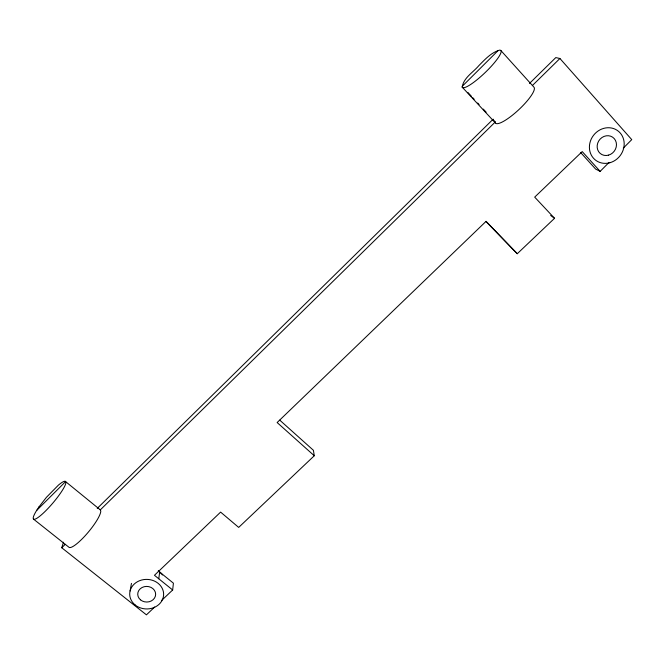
<?xml version="1.0" encoding="UTF-8"?>
<svg xmlns="http://www.w3.org/2000/svg" width="665" height="665" viewBox="0 0 665 665"><rect width="100%" height="100%" fill="white"/><g stroke="black" fill="none" stroke-linecap="round" stroke-linejoin="round"><path stroke-width="1" d="M462.175 87.115C463.621 77.68 473.156 72.394 478.9 65.569C484.893 59.509 491.028 52.693 499.457 50.158A26.658 5.071 -43.8 0 1 486.755 71.005A26.658 5.071 -43.8 0 1 462.175 87.115L495.3 122.842A26.326 6.068 -43.1 0 0 518.052 110.373A26.326 6.068 -43.1 0 0 534.037 87.281L500.92 50.59M161.42 600.636L172.659 589.988L173.415 583.172L158.262 570.903M158.769 578.774L159.683 572.05M130.082 590.994L131.462 583.38M154.679 607.029L146.433 614.842L61.745 547.752L63.508 542.208M580.645 152.543L595.649 169.093L600.146 171.37L608.932 162.551M623.263 148.154L631.75 139.625L559.922 58.495L555.79 57.589L529.481 83.449M36.691 510.404L65.594 481.601L100.315 509.88L495.267 121.994L493.156 119.717M462.208 86.342L498.06 50.607M97.24 508.409L493.164 119.16M61.745 547.752L65.228 544.336M532.382 85.544L559.922 58.495M485.891 221.428L517.27 253.722L554.552 218.303L534.693 197.131L582.216 151.587L600.146 171.37M279.749 420.139L313.406 450.288L314.279 455.749L238.685 527.412L220.614 512.108L154.463 575.292L172.659 589.988M550.662 215.468L554.552 218.303M33.458 519.074L68.894 547.212A24.464 5.162 -50.2 0 0 86.475 534.269A24.464 5.162 -50.2 0 0 100.781 511.044L100.216 509.631M314.279 455.749L277.139 422.541L486.073 221.337L517.27 253.722M467.827 92.41L471.352 96.201M472.757 97.722L474.162 99.235M477.678 103.025L479.083 104.546M483.305 109.102L486.123 112.136M495.267 121.994L495.3 122.842M158.337 571.069A16.642 14.564 1.4 0 1 162.476 574.984M38.911 506.996L36.085 511.335A24.746 4.306 -49.6 0 0 44.372 512.133A24.746 4.306 -49.6 0 0 65.91 482.649L65.527 481.385A24.746 4.306 -49.6 0 0 58.462 485.076L46.4 497.354L38.911 506.996M609.788 162.759A18.437 16.758 -52.5 0 0 620.146 132.909A18.437 16.758 -52.5 0 0 590.462 140.98A18.437 16.758 -52.5 0 0 609.788 162.759M608.483 155.161A10.233 9.302 -52.5 0 0 614.211 138.578A10.233 9.302 -52.5 0 0 597.727 143.091A10.233 9.302 -52.5 0 0 608.483 155.161M135.195 605.009A16.966 14.788 1.2 0 0 163.224 597.478A16.966 14.788 1.2 0 0 141.587 580.038A16.966 14.788 1.2 0 0 135.195 605.009M140.473 599.822A8.961 7.814 1.2 0 0 155.386 596.148A8.961 7.814 1.2 0 0 144.205 586.705A8.961 7.814 1.2 0 0 140.473 599.822"/></g></svg>
